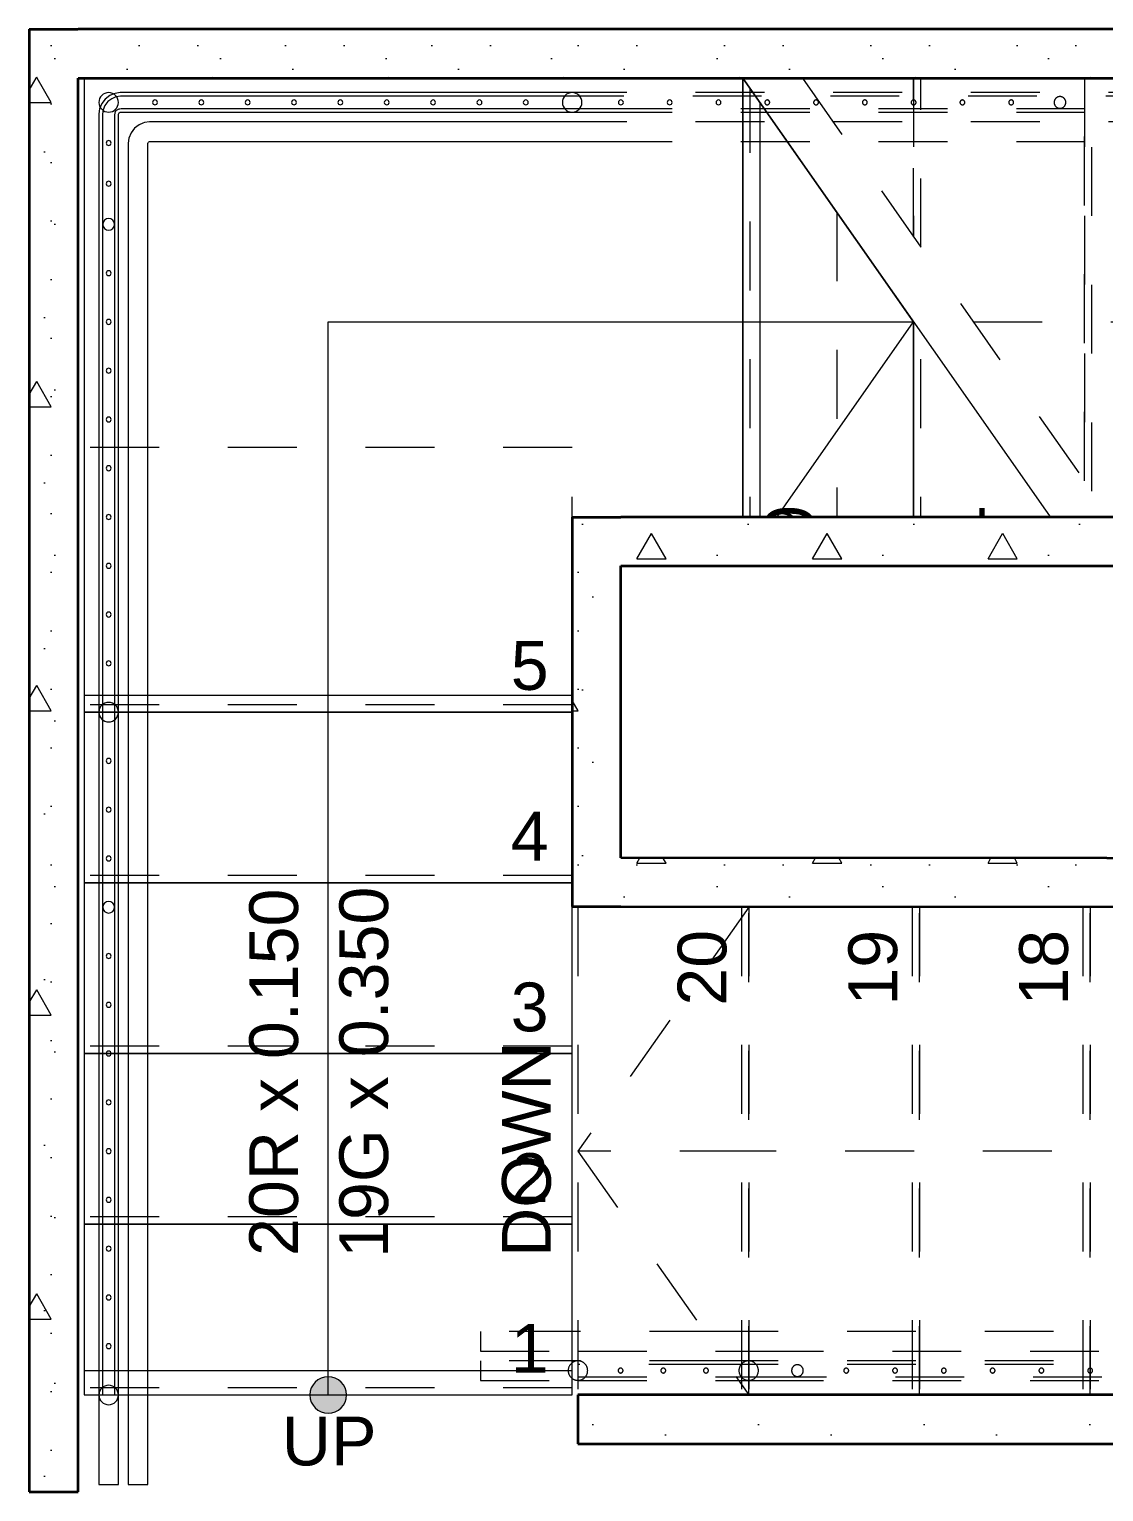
# Model space of a CAD drawing. Header units: millimetres. Extents: x -100675 to 28000, y -21133 to 42228.
# Drawn here: x 10275 to 12478, y 9935 to 12933 of the extents above; entities that cross this region are included whole.
import ezdxf

# ---------------------------------------------------------------- set-up
doc = ezdxf.new("R2010")
doc.units = ezdxf.units.MM
doc.header["$MEASUREMENT"] = 0
for name, pattern in [('Dense Dotted', [176.388884, 0, -176.388884]), ('Small Dashed', [282.222222, 141.111111, -141.111111]), ('Wipeout_Contour', [1000, 0, -1000])]:
    doc.linetypes.add(name, pattern=pattern)
for name, color, linetype in [('New_Interior - Stair & Railing', 7, 'Continuous'), ('New_Structural - Bearing', 7, 'Continuous'), ('New_Structural - Stair & Railing', 7, 'Continuous')]:
    doc.layers.add(name, color=color, linetype=linetype)
for name, color, linetype, lineweight in [('New_Interior - Stair & Railing_Pen_No__11', 171, 'Continuous', 18), ('New_Structural - Bearing_Pen_No__27', 7, 'Continuous', 35), ('New_Structural - Stair & Railing_Pen_No__11', 171, 'Continuous', 18)]:
    doc.layers.add(name, color=color, linetype=linetype, lineweight=lineweight)
for name, color, linetype, lineweight, true_color in [('New_Interior - Stair & Railing_Pen_No__91', 171, 'Continuous', 13, 0xaaaaff), ('New_Structural - Bearing_Pen_No__170', 7, 'Continuous', 13, 0x9f9f00), ('New_Structural - Stair & Railing_Pen_No__71', 171, 'Continuous', 20, 0xaaaaff), ('New_Structural - Stair & Railing_Pen_No__91', 171, 'Continuous', 13, 0xaaaaff)]:
    doc.layers.add(name, color=color, linetype=linetype, lineweight=lineweight, true_color=true_color)
doc.styles.add('GENERATED_STYLE_1', font='arial.ttf')
pattern_1 = [(0, (0, 0), (0, 623.538), [60, -300]), (0, (180, 311.8), (0, 623.538), [60, -300]), (60, (0, 0), (-540, 311.77), [60, -300]), (60, (360, 0), (-540, 311.77), [60, -300]), (120, (60, 0), (540, 311.77), [60, -300]), (120, (420, 0), (540, 311.77), [60, -300]), (0, (0, 60), (0, 120), [0, -120, 0, -180]), (45, (60, 60), (-84.8528, 84.8528), [0, -90, 0, -150])]

# ---------------------------------------------------------------- blocks, each defined once
blk = doc.blocks.new('Stair_2')
at = {"layer": 'New_Structural - Stair & Railing_Pen_No__71', "linetype": 'Continuous', "lineweight": 20, "true_color": 0xaaaaff}
blk.add_hatch(color=161, dxfattribs=at).paths.add_polyline_path([(10925.3, 10133.4, 1), (10850.3, 10133.4, 1)])
at = {"layer": 'New_Structural - Stair & Railing_Pen_No__11', "color": 171, "linetype": 'Continuous', "lineweight": 18}
for p, q in [((10387.8, 12833.4), (10387.8, 11533.4)), ((11737.8, 12833.4), (10387.8, 12833.4)), ((11737.8, 11833.4), (11737.8, 12833.4)), ((11737.8, 12833.4), (11737.8, 11833.4)), ((11737.8, 12833.4), (12437.8, 11833.4)), ((12087.8, 12333.4), (11737.8, 12833.4)), ((10887.8, 11533.4), (10887.8, 12333.4)), ((10887.8, 12333.4), (11737.8, 12333.4)), ((11737.8, 12333.4), (12087.8, 12333.4)), ((11737.8, 11833.4), (12087.8, 12333.4)), ((12087.8, 11833.4), (12087.8, 12333.4)), ((12087.8, 12333.4), (12087.8, 11833.4)), ((11387.8, 11533.4), (11387.8, 11833.4)), ((11387.8, 11833.4), (11737.8, 11833.4)), ((11737.8, 11833.4), (12087.8, 11833.4)), ((12087.8, 11833.4), (12437.8, 11833.4)), ((11387.8, 11533.4), (10387.8, 11533.4)), ((10387.8, 11533.4), (10387.8, 11183.4)), ((10387.8, 11533.4), (11387.8, 11533.4)), ((10887.8, 10483.4), (10887.8, 11533.4)), ((11387.8, 11183.4), (11387.8, 11533.4)), ((11387.8, 11183.4), (10387.8, 11183.4)), ((10387.8, 11183.4), (10387.8, 10833.4)), ((10387.8, 11183.4), (11387.8, 11183.4)), ((11387.8, 10833.4), (11387.8, 11183.4)), ((11387.8, 10833.4), (10387.8, 10833.4)), ((10387.8, 10833.4), (10387.8, 10483.4)), ((10387.8, 10833.4), (11387.8, 10833.4)), ((11387.8, 10483.4), (11387.8, 10833.4)), ((11387.8, 10483.4), (10387.8, 10483.4)), ((10387.8, 10483.4), (10387.8, 10133.4)), ((10387.8, 10483.4), (11387.8, 10483.4)), ((10887.8, 10133.4), (10887.8, 10483.4)), ((11387.8, 10133.4), (11387.8, 10483.4)), ((10387.8, 10133.4), (11387.8, 10133.4))]:
    blk.add_line(p, q, dxfattribs=at)
at = {"layer": 'New_Structural - Stair & Railing_Pen_No__11', "color": 171, "linetype": 'Continuous', "lineweight": 18, "flags": 128}
blk.add_lwpolyline([(10925.3, 10133.4, 1), (10850.3, 10133.4, 1)], format="xyb", close=True, dxfattribs=at)
at = {"layer": 'New_Structural - Stair & Railing_Pen_No__91', "color": 161, "linetype": 'Continuous', "lineweight": 13, "true_color": 0xaaaaff}
for p, q in [((11737.8, 12833.4), (10387.8, 12833.4)), ((10387.8, 12833.4), (10387.8, 12076.1)), ((11772.8, 12783.4), (11772.8, 11833.4)), ((10387.8, 12076.1), (10387.8, 11568.4)), ((11387.8, 11568.4), (11387.8, 11833.4)), ((11387.8, 11833.4), (11737.8, 11833.4)), ((11737.8, 11833.4), (12437.8, 11833.4)), ((10387.8, 11568.4), (10387.8, 11533.4)), ((10387.8, 11568.4), (11387.8, 11568.4)), ((11387.8, 11533.4), (11387.8, 11568.4)), ((10387.8, 11533.4), (10387.8, 10183.4)), ((11387.8, 10183.4), (11387.8, 11533.4)), ((10387.8, 10183.4), (11387.8, 10183.4))]:
    blk.add_line(p, q, dxfattribs=at)
at = {"layer": 'New_Structural - Stair & Railing_Pen_No__91', "color": 161, "linetype": 'Small Dashed', "lineweight": 13, "true_color": 0xaaaaff}
for p, q in [((12087.8, 12833.4), (11859.9, 12833.4)), ((11859.9, 12833.4), (12559.9, 11833.4)), ((12087.8, 12507.8), (12087.8, 12833.4)), ((12437.8, 12833.4), (12087.8, 12833.4)), ((12087.8, 12833.4), (12087.8, 12507.8)), ((12102.8, 12486.3), (12102.8, 12833.4)), ((12437.8, 12007.8), (12437.8, 12833.4)), ((12787.8, 12833.4), (12437.8, 12833.4)), ((12437.8, 12833.4), (12437.8, 12007.8)), ((12452.8, 11986.3), (12452.8, 12833.4)), ((11752.8, 11833.4), (11752.8, 12812)), ((11930.6, 12558.1), (11930.6, 11833.4)), ((12209.9, 12333.4), (13487.8, 12333.4)), ((12102.8, 11833.4), (12102.8, 12312)), ((11387.8, 12076.1), (10387.8, 12076.1)), ((11387.8, 11833.4), (11387.8, 12076.1)), ((11387.8, 11548.4), (10387.8, 11548.4)), ((11387.8, 11198.4), (10387.8, 11198.4)), ((11749.7, 11133.4), (11399.7, 11133.4)), ((11399.7, 11133.4), (11399.7, 10133.4)), ((11749.7, 11133.4), (11399.7, 10633.4)), ((11734.7, 11133.4), (11734.7, 10133.4)), ((12099.7, 11133.4), (11749.7, 11133.4)), ((11749.7, 11133.4), (11749.7, 10133.4)), ((11749.7, 10133.4), (11749.7, 11133.4)), ((12084.7, 11133.4), (12084.7, 10133.4)), ((12449.7, 11133.4), (12099.7, 11133.4)), ((12099.7, 11133.4), (12099.7, 10133.4)), ((12099.7, 10133.4), (12099.7, 11133.4)), ((12434.7, 11133.4), (12434.7, 10133.4)), ((12799.7, 11133.4), (12449.7, 11133.4)), ((12449.7, 11133.4), (12449.7, 10133.4)), ((12449.7, 10133.4), (12449.7, 11133.4)), ((11387.8, 10848.4), (10387.8, 10848.4)), ((11749.7, 10633.4), (11399.7, 10633.4)), ((11399.7, 10633.4), (11749.7, 10133.4)), ((13499.7, 10633.4), (11749.7, 10633.4)), ((11387.8, 10498.4), (10387.8, 10498.4)), ((11387.8, 10148.4), (10387.8, 10148.4)), ((11399.7, 10133.4), (11749.7, 10133.4)), ((11749.7, 10133.4), (12099.7, 10133.4)), ((12099.7, 10133.4), (12449.7, 10133.4)), ((12449.7, 10133.4), (12799.7, 10133.4))]:
    blk.add_line(p, q, dxfattribs=at)
at = {"layer": 'New_Structural - Stair & Railing_Pen_No__71', "color": 161, "lineweight": 20, "true_color": 0xaaaaff, "char_height": 100, "style": 'GENERATED_STYLE_1'}
for s, insert, attachment_point, rotation in [('\\A1;{\\pql;\\fArial|b0|i0|c0|p34;6}', (11832.7, 11959.3), 4, 270), ('\\A1;{\\pql;\\fArial|b0|i0|c0|p34;7}', (12183.6, 11959.3), 4, 270), ('\\A1;{\\pqc;\\pt0,7100;\\fArial|b0|i0|c0|p34;20R x \\fArial|b0|i0|c0|p34;0.150\\fArial|b0|i0|c0|p34;\\A1{\\H.66x;\\S^  ;}\\fArial|b0|i0|c0|p34;\\fArial|b0|i0|c0|p34;\\fArial|b0|i0|c0|p34;\\fArial|b0|i0|c0|p34;\\A1{\\H.66x;\\S^  ;}\\fArial|b0|i0|c0|p34;\\fArial|b0|i0|c0|p34;\\fArial|b0|i0|c0|p34;\\fArial|b0|i0|c0|p34;\\A1{\\H.66x;\\S^  ;}\\fArial|b0|i0|c0|p34;}', (10855.2, 10833.4), 8, 90), ('\\A1;{\\pqc;\\pt0,7100;\\fArial|b0|i0|c0|p34;19G x \\fArial|b0|i0|c0|p34;0.350\\fArial|b0|i0|c0|p34;\\A1{\\H.66x;\\S^  ;}\\fArial|b0|i0|c0|p34;\\fArial|b0|i0|c0|p34;\\fArial|b0|i0|c0|p34;\\fArial|b0|i0|c0|p34;\\A1{\\H.66x;\\S^  ;}\\fArial|b0|i0|c0|p34;\\fArial|b0|i0|c0|p34;\\fArial|b0|i0|c0|p34;\\fArial|b0|i0|c0|p34;\\A1{\\H.66x;\\S^  ;}\\fArial|b0|i0|c0|p34;}', (10910.7, 10833.4), 2, 90), ('\\A1;{\\pql;\\fArial|b0|i0|c0|p34;20}', (11654.8, 10931.6), 4, 90), ('\\A1;{\\pql;\\fArial|b0|i0|c0|p34;19}', (12004.8, 10931.6), 4, 90), ('\\A1;{\\pql;\\fArial|b0|i0|c0|p34;18}', (12354.8, 10931.6), 4, 90), ('\\A1;{\\pql;\\fArial|b0|i0|c0|p34;DOWN}', (11294.8, 10416.3), 4, 90)]:
    blk.add_mtext(s, dxfattribs=dict(at, insert=insert, attachment_point=attachment_point, rotation=rotation))
at = {"layer": 'New_Structural - Stair & Railing_Pen_No__71', "color": 161, "lineweight": 20, "true_color": 0xaaaaff, "char_height": 100, "attachment_point": 4, "style": 'GENERATED_STYLE_1'}
for s, insert in [('\\A1;{\\pql;\\fArial|b0|i0|c0|p34;5}', (11262, 11628.3)), ('\\A1;{\\pql;\\fArial|b0|i0|c0|p34;4}', (11262, 11279.1)), ('\\A1;{\\pql;\\fArial|b0|i0|c0|p34;3}', (11262, 10928.3)), ('\\A1;{\\pql;\\fArial|b0|i0|c0|p34;2}', (11262, 10579.1)), ('\\A1;{\\pql;\\fArial|b0|i0|c0|p34;1}', (11262, 10229.1)), ('\\A1;{\\pql;\\fArial|b0|i0|c0|p34;UP}', (10792.8, 10038.3))]:
    blk.add_mtext(s, dxfattribs=dict(at, insert=insert))
blk = doc.blocks.new('Wall_48', base_point=(10275.1, 12833.4))
at = {"color": 254, "linetype": 'Wipeout_Contour', "lineweight": 0, "ltscale": 49601.472766}
blk.add_wipeout([(10275.1, 12933.4), (10375.1, 12833.4), (10375.1, 12933.4)], dxfattribs=at).dxf.layer = 'New_Structural - Bearing'
at = {"layer": 'New_Structural - Bearing_Pen_No__170', "linetype": 'Continuous', "lineweight": 13, "true_color": 0x9f9f00}
h = blk.add_hatch(dxfattribs=at)
h.set_pattern_fill('Structural_Concrete', color=54, style=0, pattern_type=2)
h.set_pattern_definition(pattern_1)
h.paths.add_polyline_path([(10275.1, 12933.4), (10375.1, 12833.4), (10375.1, 12933.4)])
at = {"color": 254, "linetype": 'Wipeout_Contour', "lineweight": 0, "ltscale": 49460.747927}
blk.add_wipeout([(10375.1, 12833.4), (10275.1, 12933.4), (10275.1, 12833.4)], dxfattribs=at).dxf.layer = 'New_Structural - Bearing'
at = {"layer": 'New_Structural - Bearing_Pen_No__170', "linetype": 'Continuous', "lineweight": 13, "true_color": 0x9f9f00}
h = blk.add_hatch(dxfattribs=at)
h.set_pattern_fill('Structural_Concrete', color=54, style=0, pattern_type=2)
h.set_pattern_definition(pattern_1)
h.paths.add_polyline_path([(10375.1, 12833.4), (10275.1, 12933.4), (10275.1, 12833.4)])
at = {"layer": 'New_Structural - Bearing_Pen_No__27', "color": 7, "linetype": 'Continuous', "lineweight": 35, "flags": 128}
blk.add_lwpolyline([(10275.1, 12933.4), (10375.1, 12933.4)], dxfattribs=at)
at = {"color": 254, "linetype": 'Wipeout_Contour', "lineweight": 0, "ltscale": 61600.080122}
blk.add_wipeout([(10275.1, 12833.4), (10275.1, 9935), (10375.1, 9935), (10375.1, 12833.4)], dxfattribs=at).dxf.layer = 'New_Structural - Bearing'
at = {"layer": 'New_Structural - Bearing_Pen_No__170', "linetype": 'Continuous', "lineweight": 13, "true_color": 0x9f9f00}
h = blk.add_hatch(dxfattribs=at)
h.set_pattern_fill('Structural_Concrete', color=54, style=0, pattern_type=2)
h.set_pattern_definition(pattern_1)
h.paths.add_polyline_path([(10275.1, 12833.4), (10275.1, 9935), (10375.1, 9935), (10375.1, 12833.4)])
at = {"layer": 'New_Structural - Bearing_Pen_No__27', "color": 7, "linetype": 'Continuous', "lineweight": 35, "flags": 128}
for points in [[(10275.1, 12933.4), (10275.1, 9935)], [(10375.1, 9935), (10375.1, 12833.4)], [(10275.1, 9935), (10375.1, 9935)]]:
    blk.add_lwpolyline(points, dxfattribs=at)
blk = doc.blocks.new('Wall_49', base_point=(10275.1, 12833.4))
at = {"color": 254, "linetype": 'Wipeout_Contour', "lineweight": 0, "ltscale": 71996.237125}
blk.add_wipeout([(10375.1, 12833.4), (14579.9, 12833.4), (14579.9, 12933.4), (10375.1, 12933.4)], dxfattribs=at).dxf.layer = 'New_Structural - Bearing'
at = {"layer": 'New_Structural - Bearing_Pen_No__170', "linetype": 'Continuous', "lineweight": 13, "true_color": 0x9f9f00}
h = blk.add_hatch(dxfattribs=at)
h.set_pattern_fill('Structural_Concrete', color=54, style=0, pattern_type=2)
h.set_pattern_definition(pattern_1)
h.paths.add_polyline_path([(10375.1, 12833.4), (14579.9, 12833.4), (14579.9, 12933.4), (10375.1, 12933.4)])
at = {"layer": 'New_Structural - Bearing_Pen_No__27', "color": 7, "linetype": 'Continuous', "lineweight": 35, "flags": 128}
for points in [[(14579.9, 12933.4), (10375.1, 12933.4)], [(10375.1, 12833.4), (14579.9, 12833.4)]]:
    blk.add_lwpolyline(points, dxfattribs=at)
blk = doc.blocks.new('Wall_51', base_point=(14679.9, 10133.4))
at = {"color": 254, "linetype": 'Wipeout_Contour', "lineweight": 0, "ltscale": 66057.633699}
blk.add_wipeout([(14679.9, 10133.4), (11399.7, 10133.4), (11399.7, 10033.4), (14679.9, 10033.4)], dxfattribs=at).dxf.layer = 'New_Structural - Bearing'
at = {"layer": 'New_Structural - Bearing_Pen_No__170', "linetype": 'Continuous', "lineweight": 13, "true_color": 0x9f9f00}
h = blk.add_hatch(dxfattribs=at)
h.set_pattern_fill('Structural_Concrete', color=54, style=0, pattern_type=2)
h.set_pattern_definition(pattern_1)
h.paths.add_polyline_path([(14679.9, 10133.4), (11399.7, 10133.4), (11399.7, 10033.4), (14679.9, 10033.4)])
at = {"layer": 'New_Structural - Bearing_Pen_No__27', "color": 7, "linetype": 'Continuous', "lineweight": 35, "flags": 128}
for points in [[(14579.9, 10133.4), (11399.7, 10133.4)], [(11399.7, 10133.4), (11399.7, 10033.4)], [(11399.7, 10033.4), (14679.9, 10033.4)]]:
    blk.add_lwpolyline(points, dxfattribs=at)
blk = doc.blocks.new('Wall_52', base_point=(11387.8, 11833.4))
at = {"color": 254, "linetype": 'Wipeout_Contour', "lineweight": 0, "ltscale": 49551.862398}
blk.add_wipeout([(11387.8, 11933.4), (11487.8, 11833.4), (11487.8, 11933.4)], dxfattribs=at).dxf.layer = 'New_Structural - Bearing'
at = {"color": 254, "linetype": 'Wipeout_Contour', "lineweight": 0, "ltscale": 47993.304573}
blk.add_wipeout([(11387.8, 11134.9), (11487.8, 11134.9), (11487.8, 11234.9)], dxfattribs=at).dxf.layer = 'New_Structural - Bearing'
at = {"layer": 'New_Structural - Bearing_Pen_No__170', "linetype": 'Continuous', "lineweight": 13, "true_color": 0x9f9f00}
h = blk.add_hatch(dxfattribs=at)
h.set_pattern_fill('Structural_Concrete', color=54, style=0, pattern_type=2)
h.set_pattern_definition(pattern_1)
h.paths.add_polyline_path([(11387.8, 11933.4), (11487.8, 11833.4), (11487.8, 11933.4)])
h = blk.add_hatch(dxfattribs=at)
h.set_pattern_fill('Structural_Concrete', color=54, style=0, pattern_type=2)
h.set_pattern_definition(pattern_1)
h.paths.add_polyline_path([(11387.8, 11134.9), (11487.8, 11134.9), (11487.8, 11234.9)])
at = {"color": 254, "linetype": 'Wipeout_Contour', "lineweight": 0, "ltscale": 49410.439819}
blk.add_wipeout([(11487.8, 11833.4), (11387.8, 11933.4), (11387.8, 11833.4)], dxfattribs=at).dxf.layer = 'New_Structural - Bearing'
at = {"layer": 'New_Structural - Bearing_Pen_No__170', "linetype": 'Continuous', "lineweight": 13, "true_color": 0x9f9f00}
h = blk.add_hatch(dxfattribs=at)
h.set_pattern_fill('Structural_Concrete', color=54, style=0, pattern_type=2)
h.set_pattern_definition(pattern_1)
h.paths.add_polyline_path([(11487.8, 11833.4), (11387.8, 11933.4), (11387.8, 11833.4)])
at = {"layer": 'New_Structural - Bearing_Pen_No__27', "color": 7, "linetype": 'Continuous', "lineweight": 35, "flags": 128}
blk.add_lwpolyline([(11387.8, 11933.4), (11487.8, 11933.4)], dxfattribs=at)
at = {"color": 254, "linetype": 'Wipeout_Contour', "lineweight": 0, "ltscale": 64980.782419}
blk.add_wipeout([(11487.8, 11234.9), (11487.8, 11833.4), (11387.8, 11833.4), (11387.8, 11234.9)], dxfattribs=at).dxf.layer = 'New_Structural - Bearing'
at = {"layer": 'New_Structural - Bearing_Pen_No__170', "linetype": 'Continuous', "lineweight": 13, "true_color": 0x9f9f00}
h = blk.add_hatch(dxfattribs=at)
h.set_pattern_fill('Structural_Concrete', color=54, style=0, pattern_type=2)
h.set_pattern_definition(pattern_1)
h.paths.add_polyline_path([(11487.8, 11234.9), (11487.8, 11833.4), (11387.8, 11833.4), (11387.8, 11234.9)])
at = {"color": 254, "linetype": 'Wipeout_Contour', "lineweight": 0, "ltscale": 63920.357249}
blk.add_wipeout([(11387.8, 11135), (11387.9, 11135), (11487.8, 11234.9), (11387.8, 11234.9)], dxfattribs=at).dxf.layer = 'New_Structural - Bearing'
at = {"layer": 'New_Structural - Bearing_Pen_No__170', "linetype": 'Continuous', "lineweight": 13, "true_color": 0x9f9f00}
h = blk.add_hatch(dxfattribs=at)
h.set_pattern_fill('Structural_Concrete', color=54, style=0, pattern_type=2)
h.set_pattern_definition(pattern_1)
h.paths.add_polyline_path([(11387.8, 11135), (11387.9, 11135), (11487.8, 11234.9), (11387.8, 11234.9)])
at = {"layer": 'New_Structural - Bearing_Pen_No__27', "color": 7, "linetype": 'Continuous', "lineweight": 35, "flags": 128}
blk.add_lwpolyline([(11487.8, 11234.9), (11487.8, 11833.4)], dxfattribs=at)
at = {"color": 254, "linetype": 'Wipeout_Contour', "lineweight": 0, "ltscale": 47781.901888}
blk.add_wipeout([(11387.8, 11135), (11387.8, 11134.9), (11387.9, 11135)], dxfattribs=at).dxf.layer = 'New_Structural - Bearing'
at = {"layer": 'New_Structural - Bearing_Pen_No__170', "linetype": 'Continuous', "lineweight": 13, "true_color": 0x9f9f00}
h = blk.add_hatch(dxfattribs=at)
h.set_pattern_fill('Structural_Concrete', color=54, style=0, pattern_type=2)
h.set_pattern_definition(pattern_1)
h.paths.add_polyline_path([(11387.8, 11135), (11387.8, 11134.9), (11387.9, 11135)])
at = {"layer": 'New_Structural - Bearing_Pen_No__27', "color": 7, "linetype": 'Continuous', "lineweight": 35, "flags": 128}
for points in [[(11387.8, 11933.4), (11387.8, 11134.9)], [(11387.8, 11134.9), (11487.8, 11134.9)]]:
    blk.add_lwpolyline(points, dxfattribs=at)
blk = doc.blocks.new('Wall_53', base_point=(11387.8, 11833.4))
at = {"color": 254, "linetype": 'Wipeout_Contour', "lineweight": 0, "ltscale": 54026.855316}
blk.add_wipeout([(13479.9, 11833.4), (13579.9, 11833.4), (13579.9, 11933.4)], dxfattribs=at).dxf.layer = 'New_Structural - Bearing'
at = {"layer": 'New_Structural - Bearing_Pen_No__170', "linetype": 'Continuous', "lineweight": 13, "true_color": 0x9f9f00}
h = blk.add_hatch(dxfattribs=at)
h.set_pattern_fill('Structural_Concrete', color=54, style=0, pattern_type=2)
h.set_pattern_definition(pattern_1)
h.paths.add_polyline_path([(13479.9, 11833.4), (13579.9, 11833.4), (13579.9, 11933.4)])
at = {"color": 254, "linetype": 'Wipeout_Contour', "lineweight": 0, "ltscale": 68996.911588}
blk.add_wipeout([(13479.9, 11933.4), (11487.8, 11933.4), (11487.8, 11833.4), (13479.9, 11833.4)], dxfattribs=at).dxf.layer = 'New_Structural - Bearing'
at = {"layer": 'New_Structural - Bearing_Pen_No__170', "linetype": 'Continuous', "lineweight": 13, "true_color": 0x9f9f00}
h = blk.add_hatch(dxfattribs=at)
h.set_pattern_fill('Structural_Concrete', color=54, style=0, pattern_type=2)
h.set_pattern_definition(pattern_1)
h.paths.add_polyline_path([(13479.9, 11933.4), (11487.8, 11933.4), (11487.8, 11833.4), (13479.9, 11833.4)])
at = {"color": 254, "linetype": 'Wipeout_Contour', "lineweight": 0, "ltscale": 54019.123041}
blk.add_wipeout([(13479.9, 11933.4), (13479.9, 11833.4), (13579.9, 11933.4)], dxfattribs=at).dxf.layer = 'New_Structural - Bearing'
at = {"layer": 'New_Structural - Bearing_Pen_No__170', "linetype": 'Continuous', "lineweight": 13, "true_color": 0x9f9f00}
h = blk.add_hatch(dxfattribs=at)
h.set_pattern_fill('Structural_Concrete', color=54, style=0, pattern_type=2)
h.set_pattern_definition(pattern_1)
h.paths.add_polyline_path([(13479.9, 11933.4), (13479.9, 11833.4), (13579.9, 11933.4)])
at = {"layer": 'New_Structural - Bearing_Pen_No__27', "color": 7, "linetype": 'Continuous', "lineweight": 35, "flags": 128}
for points in [[(13579.9, 11933.4), (11487.8, 11933.4)], [(13579.9, 11933.4), (13579.9, 11833.4)], [(11487.8, 11833.4), (13479.9, 11833.4)]]:
    blk.add_lwpolyline(points, dxfattribs=at)
blk = doc.blocks.new('Wall_54', base_point=(11387.8, 11134.9))
at = {"color": 254, "linetype": 'Wipeout_Contour', "lineweight": 0, "ltscale": 52731.338241}
blk.add_wipeout([(13479.9, 11233.5), (13579.9, 11133.4), (13579.9, 11233.4)], dxfattribs=at).dxf.layer = 'New_Structural - Bearing'
at = {"layer": 'New_Structural - Bearing_Pen_No__170', "linetype": 'Continuous', "lineweight": 13, "true_color": 0x9f9f00}
h = blk.add_hatch(dxfattribs=at)
h.set_pattern_fill('Structural_Concrete', color=54, style=0, pattern_type=2)
h.set_pattern_definition(pattern_1)
h.paths.add_polyline_path([(13479.9, 11233.5), (13579.9, 11133.4), (13579.9, 11233.4)])
at = {"color": 254, "linetype": 'Wipeout_Contour', "lineweight": 0, "ltscale": 67097.215649}
blk.add_wipeout([(11487.8, 11134.9), (13479.9, 11133.5), (13479.9, 11233.5), (11487.8, 11234.9)], dxfattribs=at).dxf.layer = 'New_Structural - Bearing'
at = {"layer": 'New_Structural - Bearing_Pen_No__170', "linetype": 'Continuous', "lineweight": 13, "true_color": 0x9f9f00}
h = blk.add_hatch(dxfattribs=at)
h.set_pattern_fill('Structural_Concrete', color=54, style=0, pattern_type=2)
h.set_pattern_definition(pattern_1)
h.paths.add_polyline_path([(11487.8, 11134.9), (13479.9, 11133.5), (13479.9, 11233.5), (11487.8, 11234.9)])
at = {"color": 254, "linetype": 'Wipeout_Contour', "lineweight": 0, "ltscale": 52590.729405}
blk.add_wipeout([(13579.9, 11133.4), (13479.9, 11233.5), (13479.9, 11133.5)], dxfattribs=at).dxf.layer = 'New_Structural - Bearing'
at = {"layer": 'New_Structural - Bearing_Pen_No__170', "linetype": 'Continuous', "lineweight": 13, "true_color": 0x9f9f00}
h = blk.add_hatch(dxfattribs=at)
h.set_pattern_fill('Structural_Concrete', color=54, style=0, pattern_type=2)
h.set_pattern_definition(pattern_1)
h.paths.add_polyline_path([(13579.9, 11133.4), (13479.9, 11233.5), (13479.9, 11133.5)])
at = {"layer": 'New_Structural - Bearing_Pen_No__27', "color": 7, "linetype": 'Continuous', "lineweight": 35, "flags": 128}
for points in [[(13479.9, 11233.5), (11487.8, 11234.9)], [(13579.9, 11133.4), (13579.9, 11233.4)], [(11487.8, 11134.9), (13579.9, 11133.4)]]:
    blk.add_lwpolyline(points, dxfattribs=at)
blk = doc.blocks.new('Railing_3')
at = {"layer": 'New_Interior - Stair & Railing_Pen_No__11', "color": 171, "linetype": 'Continuous', "lineweight": 18}
for p, q in [((10461.5, 12803.4), (10451.2, 12802)), ((10487.8, 12803.4), (10461.5, 12803.4)), ((10503.9, 12803.4), (10487.8, 12803.4)), ((11368.4, 12803.4), (10503.9, 12803.4)), ((11382.3, 12803.4), (11368.4, 12803.4)), ((11393, 12803.4), (11382.3, 12803.4)), ((11410.1, 12803.4), (11393, 12803.4)), ((10423.7, 12781), (10419.2, 12770.1)), ((10430.9, 12790.3), (10423.7, 12781)), ((10430.3, 12777.2), (10426.5, 12768.1)), ((10436.3, 12785), (10430.3, 12777.2)), ((10440.3, 12797.5), (10430.9, 12790.3)), ((10444, 12791), (10436.3, 12785)), ((10448.2, 12800.8), (10440.3, 12797.5)), ((10451.1, 12793.9), (10444, 12791)), ((10451.2, 12802), (10448.2, 12800.8)), ((10453.1, 12794.7), (10451.1, 12793.9)), ((10462, 12795.9), (10453.1, 12794.7)), ((10487.8, 12795.9), (10462, 12795.9)), ((10503.9, 12795.9), (10487.8, 12795.9)), ((11368.4, 12795.9), (10503.9, 12795.9)), ((11382.3, 12795.9), (11368.4, 12795.9)), ((11393, 12795.9), (11382.3, 12795.9)), ((11410.1, 12795.9), (11393, 12795.9)), ((10419.2, 12770.1), (10417.8, 12759.7)), ((10417.8, 12759.7), (10417.8, 12758.4)), ((10417.8, 12758.4), (10417.8, 12742.4)), ((10426.5, 12768.1), (10425.3, 12759.2)), ((10425.3, 12759.2), (10425.3, 12758.4)), ((10425.3, 12758.4), (10425.3, 12742.4)), ((10450.3, 12757.6), (10450.9, 12761.6)), ((10450.3, 12742.4), (10450.3, 12757.6)), ((10450.9, 12761.6), (10452.1, 12764.6)), ((10452.1, 12764.6), (10454.1, 12767.2)), ((10454.1, 12767.2), (10456.7, 12769.1)), ((10456.7, 12769.1), (10459.6, 12770.4)), ((10457.8, 12757.1), (10458.2, 12759.6)), ((10457.8, 12742.4), (10457.8, 12757.1)), ((10458.2, 12759.6), (10458.7, 12760.8)), ((10458.7, 12760.8), (10459.4, 12761.8)), ((10459.4, 12761.8), (10460.4, 12762.6)), ((10459.6, 12770.4), (10460.8, 12770.5)), ((10460.4, 12762.6), (10461.6, 12763.1)), ((10460.8, 12770.5), (10463.7, 12770.9)), ((10461.6, 12763.1), (10463.7, 12763.3)), ((10463.7, 12770.9), (10487.8, 12770.9)), ((10463.7, 12763.3), (10464.2, 12763.4)), ((10464.2, 12763.4), (10487.8, 12763.4)), ((10487.8, 12770.9), (10503.9, 12770.9)), ((10487.8, 12763.4), (10503.9, 12763.4)), ((10503.9, 12770.9), (11368.4, 12770.9)), ((10503.9, 12763.4), (11368.4, 12763.4)), ((10521.5, 12743.4), (10511.2, 12742)), ((10547.8, 12743.4), (10521.5, 12743.4)), ((10563.9, 12743.4), (10547.8, 12743.4)), ((11368.4, 12743.4), (10563.9, 12743.4)), ((11368.4, 12770.9), (11382.3, 12770.9)), ((11368.4, 12763.4), (11382.3, 12763.4)), ((11382.3, 12743.4), (11368.4, 12743.4)), ((11382.3, 12770.9), (11393, 12770.9)), ((11382.3, 12763.4), (11393, 12763.4)), ((11393, 12743.4), (11382.3, 12743.4)), ((11393, 12770.9), (11410.1, 12770.9)), ((11393, 12763.4), (11410.1, 12763.4)), ((11410.1, 12743.4), (11393, 12743.4)), ((10417.8, 12742.4), (10417.8, 11595.9)), ((10425.3, 12742.4), (10425.3, 11597.1)), ((10450.3, 11597.1), (10450.3, 12742.4)), ((10457.8, 11595.9), (10457.8, 12742.4)), ((10483.7, 12721), (10479.2, 12710.1)), ((10490.9, 12730.3), (10483.7, 12721)), ((10500.3, 12737.5), (10490.9, 12730.3)), ((10508.2, 12740.8), (10500.3, 12737.5)), ((10511.2, 12742), (10508.2, 12740.8)), ((10479.2, 12710.1), (10477.8, 12699.7)), ((10477.8, 12699.7), (10477.8, 12698.4)), ((10477.8, 12698.4), (10477.8, 12682.4)), ((10517.8, 12697.1), (10518.2, 12699.6)), ((10517.8, 12682.4), (10517.8, 12697.1)), ((10518.2, 12699.6), (10518.7, 12700.8)), ((10518.7, 12700.8), (10519.4, 12701.8)), ((10519.4, 12701.8), (10520.4, 12702.6)), ((10520.4, 12702.6), (10521.6, 12703.1)), ((10521.6, 12703.1), (10523.7, 12703.3)), ((10523.7, 12703.3), (10524.2, 12703.4)), ((10524.2, 12703.4), (10547.8, 12703.4)), ((10547.8, 12703.4), (10563.9, 12703.4)), ((10563.9, 12703.4), (11368.4, 12703.4)), ((11368.4, 12703.4), (11382.3, 12703.4)), ((11382.3, 12703.4), (11393, 12703.4)), ((11393, 12703.4), (11410.1, 12703.4)), ((10477.8, 12682.4), (10477.8, 11595.9)), ((10517.8, 11595.9), (10517.8, 12682.4)), ((10417.8, 11595.9), (10417.8, 11583.4)), ((10417.8, 11583.4), (10417.8, 11558.4)), ((10425.3, 11597.1), (10425.3, 11583.4)), ((10425.3, 11583.4), (10425.3, 11556)), ((10450.3, 11583.4), (10450.3, 11597.1)), ((10450.3, 11556), (10450.3, 11583.4)), ((10457.8, 11583.4), (10457.8, 11595.9)), ((10457.8, 11558.4), (10457.8, 11583.4)), ((10477.8, 11595.9), (10477.8, 11583.4)), ((10477.8, 11583.4), (10477.8, 11558.4)), ((10517.8, 11583.4), (10517.8, 11595.9)), ((10517.8, 11558.4), (10517.8, 11583.4)), ((10417.8, 11558.4), (10417.8, 11533.4)), ((10425.3, 11556), (10425.3, 11538.5)), ((10450.3, 11538.5), (10450.3, 11556)), ((10457.8, 11533.4), (10457.8, 11558.4)), ((10477.8, 11558.4), (10477.8, 11533.4)), ((10517.8, 11533.4), (10517.8, 11558.4)), ((10417.8, 11533.4), (10417.8, 11520.9)), ((10417.8, 11520.9), (10417.8, 10133.4)), ((10425.3, 11538.5), (10425.3, 11528.7)), ((10425.3, 11528.7), (10425.3, 11515)), ((10425.3, 11515), (10425.3, 10133.4)), ((10450.3, 11528.7), (10450.3, 11538.5)), ((10450.3, 11515), (10450.3, 11528.7)), ((10450.3, 10133.4), (10450.3, 11515)), ((10457.8, 11520.9), (10457.8, 11533.4)), ((10457.8, 10133.4), (10457.8, 11520.9)), ((10477.8, 11533.4), (10477.8, 11520.9)), ((10477.8, 11520.9), (10477.8, 10133.4)), ((10517.8, 11520.9), (10517.8, 11533.4)), ((10517.8, 10133.4), (10517.8, 11520.9)), ((10417.8, 10133.4), (10417.8, 9949.6)), ((10457.8, 9949.6), (10457.8, 10133.4)), ((10477.8, 10133.4), (10477.8, 9949.6)), ((10517.8, 9949.6), (10517.8, 10133.4)), ((10417.8, 9949.6), (10457.8, 9949.6)), ((10477.8, 9949.6), (10517.8, 9949.6))]:
    blk.add_line(p, q, dxfattribs=at)
at = {"layer": 'New_Interior - Stair & Railing_Pen_No__11', "color": 171, "linetype": 'Continuous', "lineweight": 18, "flags": 128}
for points in [[(10457.8, 12783.4, 1), (10417.8, 12783.4, 1)], [(11387.8, 12763.4, 1), (11387.8, 12803.4, 1)], [(10532.8, 12778.4, 1), (10532.8, 12788.4, 1)], [(10627.8, 12778.4, 1), (10627.8, 12788.4, 1)], [(10722.8, 12778.4, 1), (10722.8, 12788.4, 1)], [(10817.8, 12778.4, 1), (10817.8, 12788.4, 1)], [(10912.8, 12778.4, 1), (10912.8, 12788.4, 1)], [(11007.8, 12778.4, 1), (11007.8, 12788.4, 1)], [(11102.8, 12778.4, 1), (11102.8, 12788.4, 1)], [(11197.8, 12778.4, 1), (11197.8, 12788.4, 1)], [(11292.8, 12778.4, 1), (11292.8, 12788.4, 1)], [(11487.8, 12778.4, 1), (11487.8, 12788.4, 1)], [(11587.8, 12778.4, 1), (11587.8, 12788.4, 1)], [(11687.8, 12778.4, 1), (11687.8, 12788.4, 1)], [(10442.8, 12700.1, 1), (10432.8, 12700.1, 1)], [(10442.8, 12616.7, 1), (10432.8, 12616.7, 1)], [(10449.8, 12533.4, 1), (10425.8, 12533.4, 1)], [(10442.8, 12433.4, 1), (10432.8, 12433.4, 1)], [(10442.8, 12333.4, 1), (10432.8, 12333.4, 1)], [(10442.8, 12233.4, 1), (10432.8, 12233.4, 1)], [(10442.8, 12133.4, 1), (10432.8, 12133.4, 1)], [(10442.8, 12033.4, 1), (10432.8, 12033.4, 1)], [(10442.8, 11933.4, 1), (10432.8, 11933.4, 1)], [(10442.8, 11833.4, 1), (10432.8, 11833.4, 1)], [(10442.8, 11733.4, 1), (10432.8, 11733.4, 1)], [(10442.8, 11633.4, 1), (10432.8, 11633.4, 1)], [(10457.8, 11533.4, 1), (10417.8, 11533.4, 1)], [(10442.8, 11433.4, 1), (10432.8, 11433.4, 1)], [(10442.8, 11333.4, 1), (10432.8, 11333.4, 1)], [(10442.8, 11233.4, 1), (10432.8, 11233.4, 1)], [(10449.8, 11133.4, 1), (10425.8, 11133.4, 1)], [(10442.8, 11033.4, 1), (10432.8, 11033.4, 1)], [(10442.8, 10933.4, 1), (10432.8, 10933.4, 1)], [(10442.8, 10833.4, 1), (10432.8, 10833.4, 1)], [(10442.8, 10733.4, 1), (10432.8, 10733.4, 1)], [(10442.8, 10633.4, 1), (10432.8, 10633.4, 1)], [(10442.8, 10533.4, 1), (10432.8, 10533.4, 1)], [(10442.8, 10433.4, 1), (10432.8, 10433.4, 1)], [(10442.8, 10333.4, 1), (10432.8, 10333.4, 1)], [(10442.8, 10233.4, 1), (10432.8, 10233.4, 1)], [(10457.8, 10133.4, 1), (10417.8, 10133.4, 1)]]:
    blk.add_lwpolyline(points, format="xyb", close=True, dxfattribs=at)
at = {"layer": 'New_Interior - Stair & Railing_Pen_No__91', "color": 161, "linetype": 'Small Dashed', "lineweight": 13, "true_color": 0xaaaaff}
for p, q in [((11437.8, 12803.4), (11410.1, 12803.4)), ((11451.7, 12803.4), (11437.8, 12803.4)), ((13475.3, 12803.4), (11451.7, 12803.4)), ((11437.8, 12795.9), (11410.1, 12795.9)), ((11451.7, 12795.9), (11437.8, 12795.9)), ((13469.5, 12795.9), (11451.7, 12795.9)), ((11410.1, 12770.9), (11437.8, 12770.9)), ((11410.1, 12763.4), (11437.8, 12763.4)), ((11437.8, 12743.4), (11410.1, 12743.4)), ((11437.8, 12770.9), (11451.7, 12770.9)), ((11437.8, 12763.4), (11451.7, 12763.4)), ((11451.7, 12743.4), (11437.8, 12743.4)), ((11451.7, 12770.9), (13469.5, 12770.9)), ((11451.7, 12763.4), (13475.3, 12763.4)), ((13475.3, 12743.4), (11451.7, 12743.4)), ((11410.1, 12703.4), (11437.8, 12703.4)), ((11437.8, 12703.4), (11451.7, 12703.4)), ((11451.7, 12703.4), (13475.3, 12703.4)), ((11399.7, 10263.4), (11199.7, 10263.4)), ((11199.7, 10263.4), (11199.7, 10223.4)), ((11687.2, 10263.4), (11399.7, 10263.4)), ((11699.7, 10263.4), (11687.2, 10263.4)), ((11724.7, 10263.4), (11699.7, 10263.4)), ((11749.7, 10263.4), (11724.7, 10263.4)), ((11762.2, 10263.4), (11749.7, 10263.4)), ((13785.8, 10263.4), (11762.2, 10263.4)), ((11199.7, 10223.4), (11399.7, 10223.4)), ((11399.7, 10203.4), (11199.7, 10203.4)), ((11199.7, 10203.4), (11199.7, 10163.4)), ((11399.7, 10223.4), (11687.2, 10223.4)), ((11687.2, 10203.4), (11399.7, 10203.4)), ((11399.7, 10195.9), (11399.7, 10170.9)), ((11686.1, 10195.9), (11399.7, 10195.9)), ((11699.7, 10195.9), (11686.1, 10195.9)), ((11687.2, 10223.4), (11699.7, 10223.4)), ((11699.7, 10203.4), (11687.2, 10203.4)), ((11699.7, 10223.4), (11724.7, 10223.4)), ((11724.7, 10203.4), (11699.7, 10203.4)), ((11727.1, 10195.9), (11699.7, 10195.9)), ((11724.7, 10223.4), (11749.7, 10223.4)), ((11749.7, 10203.4), (11724.7, 10203.4)), ((11744.6, 10195.9), (11727.1, 10195.9)), ((11754.4, 10195.9), (11744.6, 10195.9)), ((11749.7, 10223.4), (11762.2, 10223.4)), ((11762.2, 10203.4), (11749.7, 10203.4)), ((11768.1, 10195.9), (11754.4, 10195.9)), ((11762.2, 10223.4), (13785.8, 10223.4)), ((13785.8, 10203.4), (11762.2, 10203.4)), ((13785.8, 10195.9), (11768.1, 10195.9)), ((11399.7, 10170.9), (11686.1, 10170.9)), ((11686.1, 10170.9), (11699.7, 10170.9)), ((11699.7, 10170.9), (11727.1, 10170.9)), ((11727.1, 10170.9), (11744.6, 10170.9)), ((11744.6, 10170.9), (11754.4, 10170.9)), ((11754.4, 10170.9), (11768.1, 10170.9)), ((11768.1, 10170.9), (13785.8, 10170.9)), ((11199.7, 10163.4), (11399.7, 10163.4)), ((11399.7, 10163.4), (11687.2, 10163.4)), ((11687.2, 10163.4), (11699.7, 10163.4)), ((11699.7, 10163.4), (11724.7, 10163.4)), ((11724.7, 10163.4), (11749.7, 10163.4)), ((11749.7, 10163.4), (11762.2, 10163.4)), ((11762.2, 10163.4), (13785.8, 10163.4))]:
    blk.add_line(p, q, dxfattribs=at)
at = {"layer": 'New_Interior - Stair & Railing_Pen_No__91', "color": 161, "linetype": 'Small Dashed', "lineweight": 13, "true_color": 0xaaaaff, "flags": 128}
for points in [[(11787.8, 12778.4, 1), (11787.8, 12788.4, 1)], [(11887.8, 12778.4, 1), (11887.8, 12788.4, 1)], [(11987.8, 12778.4, 1), (11987.8, 12788.4, 1)], [(12087.8, 12778.4, 1), (12087.8, 12788.4, 1)], [(12187.8, 12778.4, 1), (12187.8, 12788.4, 1)], [(12287.8, 12778.4, 1), (12287.8, 12788.4, 1)], [(12387.8, 12771.4, 1), (12387.8, 12795.4, 1)], [(11399.7, 10203.4, 1), (11399.7, 10163.4, 1)], [(11749.7, 10203.4, 1), (11749.7, 10163.4, 1)], [(11849.7, 10195.4, 1), (11849.7, 10171.4, 1)], [(11487.2, 10188.4, 1), (11487.2, 10178.4, 1)], [(11574.7, 10188.4, 1), (11574.7, 10178.4, 1)], [(11662.2, 10188.4, 1), (11662.2, 10178.4, 1)], [(11949.7, 10188.4, 1), (11949.7, 10178.4, 1)], [(12049.7, 10188.4, 1), (12049.7, 10178.4, 1)], [(12149.7, 10188.4, 1), (12149.7, 10178.4, 1)], [(12249.7, 10188.4, 1), (12249.7, 10178.4, 1)], [(12349.7, 10188.4, 1), (12349.7, 10178.4, 1)], [(12449.7, 10188.4, 1), (12449.7, 10178.4, 1)]]:
    blk.add_lwpolyline(points, format="xyb", close=True, dxfattribs=at)

msp = doc.modelspace()

# ---------------------------------------------------------------- block references
at = {"layer": 'New_Structural - Stair & Railing', "color": 8, "linetype": 'Dense Dotted', "lineweight": 15}
msp.add_blockref('Stair_2', (0, 0), dxfattribs=at)

# ---------------------------------------------------------------- next in the draw order: block references
at = {"layer": 'New_Structural - Bearing', "color": 7, "lineweight": 35}
for name, p in [('Wall_48', (10275.1, 12833.4)), ('Wall_52', (11387.8, 11833.4)), ('Wall_51', (14679.9, 10133.4))]:
    msp.add_blockref(name, p, dxfattribs=at)

# ---------------------------------------------------------------- next in the draw order: block references
for name, p in [('Wall_49', (10275.1, 12833.4)), ('Wall_53', (11387.8, 11833.4)), ('Wall_54', (11387.8, 11134.9))]:
    msp.add_blockref(name, p, dxfattribs=at)

# ---------------------------------------------------------------- next in the draw order: block references
at = {"layer": 'New_Interior - Stair & Railing', "color": 7, "linetype": 'Continuous', "lineweight": 13}
msp.add_blockref('Railing_3', (0, 0), dxfattribs=at)

doc.saveas('drawing.dxf')
